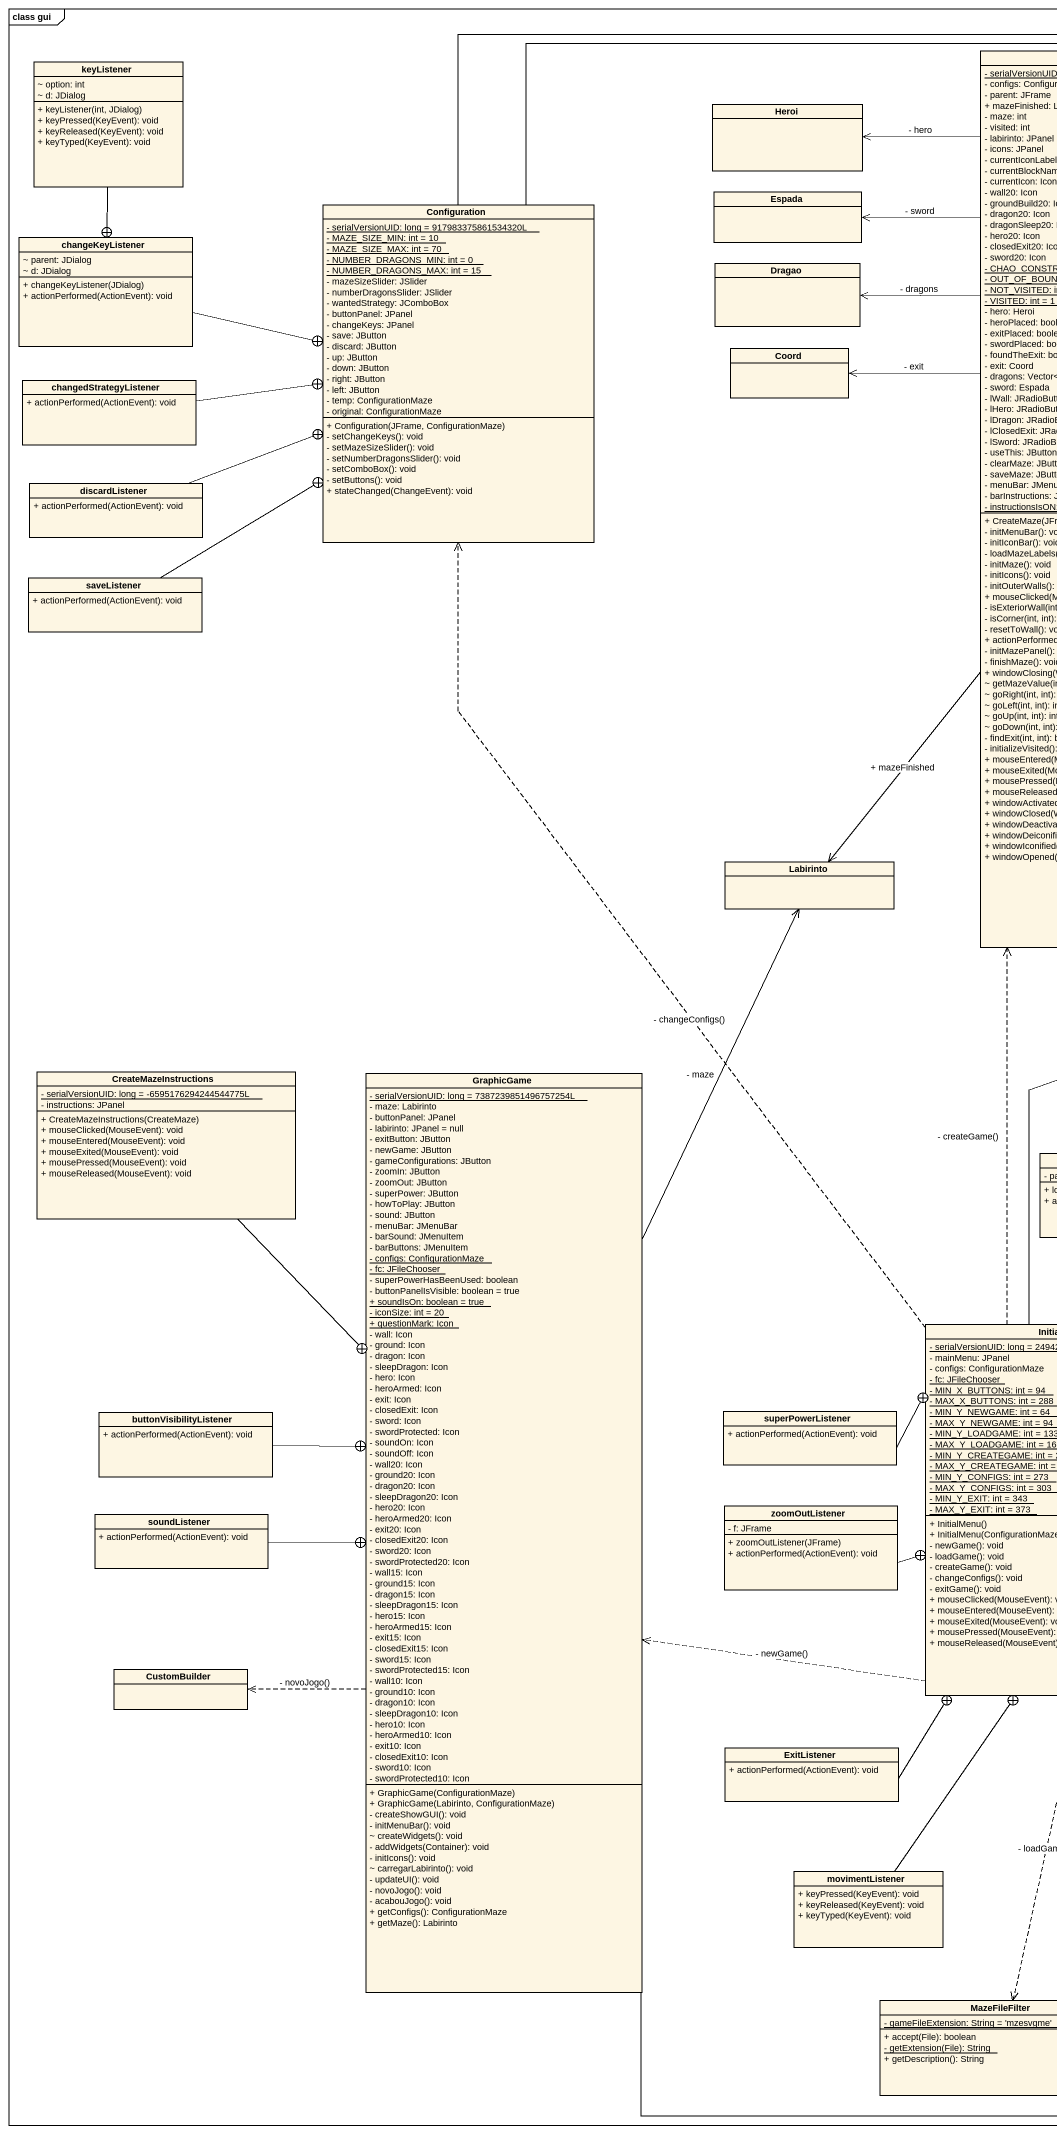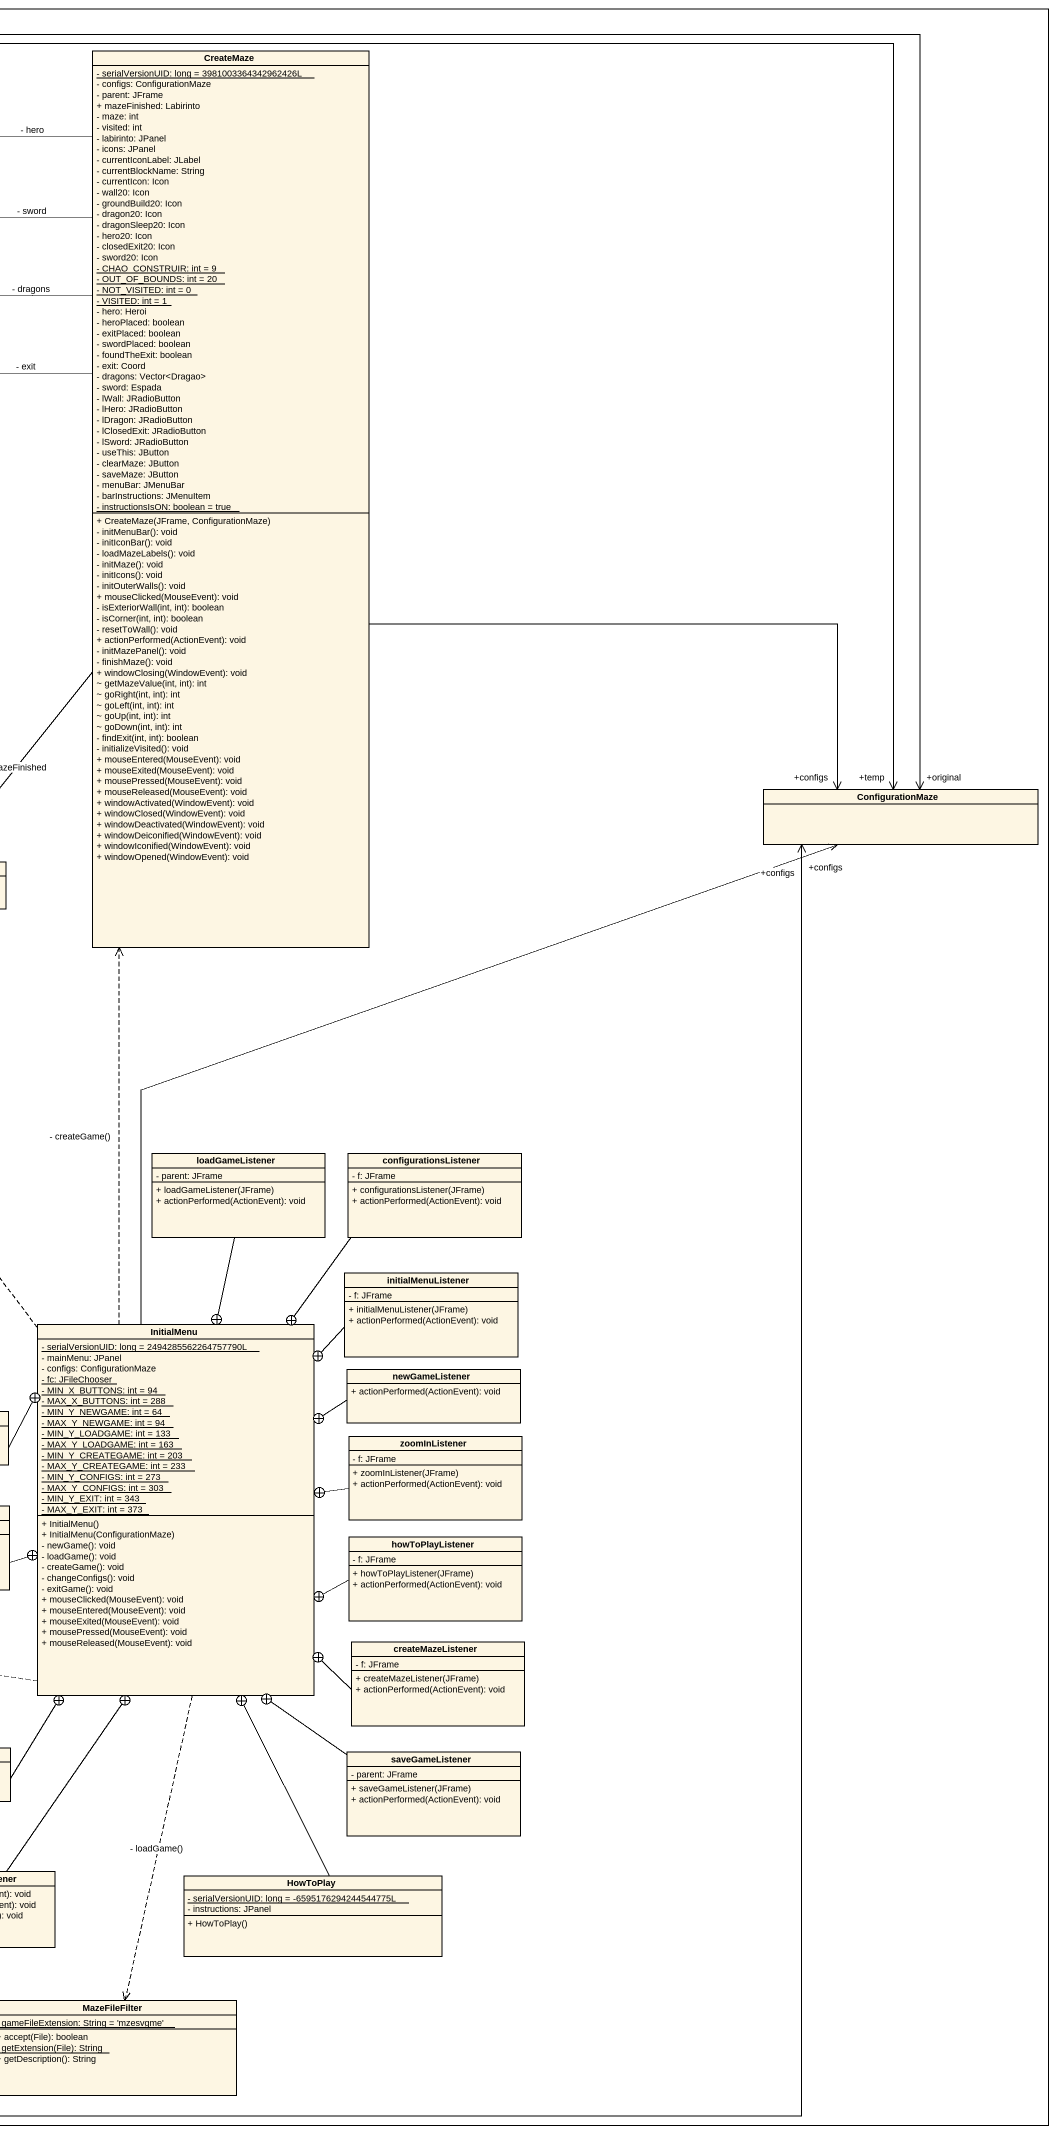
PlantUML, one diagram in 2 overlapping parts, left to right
@startuml
mainframe class gui
hide circle
hide empty members
skinparam classAttributeIconSize 0
class CreateMaze {
  {static} - serialVersionUID: long = 3981003364342962426L
  - configs: ConfigurationMaze
  - parent: JFrame
  + mazeFinished: Labirinto
  - maze: int
  - visited: int
  - labirinto: JPanel
  - icons: JPanel
  - currentIconLabel: JLabel
  - currentBlockName: String
  - currentIcon: Icon
  - wall20: Icon
  - groundBuild20: Icon
  - dragon20: Icon
  - dragonSleep20: Icon
  - hero20: Icon
  - closedExit20: Icon
  - sword20: Icon
  {static} - CHAO_CONSTRUIR: int = 9
  {static} - OUT_OF_BOUNDS: int = 20
  {static} - NOT_VISITED: int = 0
  {static} - VISITED: int = 1
  - hero: Heroi
  - heroPlaced: boolean
  - exitPlaced: boolean
  - swordPlaced: boolean
  - foundTheExit: boolean
  - exit: Coord
  - dragons: Vector<Dragao>
  - sword: Espada
  - lWall: JRadioButton
  - lHero: JRadioButton
  - lDragon: JRadioButton
  - lClosedExit: JRadioButton
  - lSword: JRadioButton
  - useThis: JButton
  - clearMaze: JButton
  - saveMaze: JButton
  - menuBar: JMenuBar
  - barInstructions: JMenuItem
  {static} - instructionsIsON: boolean = true
  + CreateMaze(JFrame, ConfigurationMaze)
  - initMenuBar(): void
  - initIconBar(): void
  - loadMazeLabels(): void
  - initMaze(): void
  - initIcons(): void
  - initOuterWalls(): void
  + mouseClicked(MouseEvent): void
  - isExteriorWall(int, int): boolean
  - isCorner(int, int): boolean
  - resetToWall(): void
  + actionPerformed(ActionEvent): void
  - initMazePanel(): void
  - finishMaze(): void
  + windowClosing(WindowEvent): void
  ~ getMazeValue(int, int): int
  ~ goRight(int, int): int
  ~ goLeft(int, int): int
  ~ goUp(int, int): int
  ~ goDown(int, int): int
  - findExit(int, int): boolean
  - initializeVisited(): void
  + mouseEntered(MouseEvent): void
  + mouseExited(MouseEvent): void
  + mousePressed(MouseEvent): void
  + mouseReleased(MouseEvent): void
  + windowActivated(WindowEvent): void
  + windowClosed(WindowEvent): void
  + windowDeactivated(WindowEvent): void
  + windowDeiconified(WindowEvent): void
  + windowIconified(WindowEvent): void
  + windowOpened(WindowEvent): void
}
class keyListener {
  ~ option: int
  ~ d: JDialog
  + keyListener(int, JDialog)
  + keyPressed(KeyEvent): void
  + keyReleased(KeyEvent): void
  + keyTyped(KeyEvent): void
}
class Heroi
class Configuration {
  {static} - serialVersionUID: long = 917983375861534320L
  {static} - MAZE_SIZE_MIN: int = 10
  {static} - MAZE_SIZE_MAX: int = 70
  {static} - NUMBER_DRAGONS_MIN: int = 0
  {static} - NUMBER_DRAGONS_MAX: int = 15
  - mazeSizeSlider: JSlider
  - numberDragonsSlider: JSlider
  - wantedStrategy: JComboBox
  - buttonPanel: JPanel
  - changeKeys: JPanel
  - save: JButton
  - discard: JButton
  - up: JButton
  - down: JButton
  - right: JButton
  - left: JButton
  - temp: ConfigurationMaze
  - original: ConfigurationMaze
  + Configuration(JFrame, ConfigurationMaze)
  - setChangeKeys(): void
  - setMazeSizeSlider(): void
  - setNumberDragonsSlider(): void
  - setComboBox(): void
  - setButtons(): void
  + stateChanged(ChangeEvent): void
}
class Espada
class changeKeyListener {
  ~ parent: JDialog
  ~ d: JDialog
  + changeKeyListener(JDialog)
  + actionPerformed(ActionEvent): void
}
class Dragao
class Coord
class changedStrategyListener {
  + actionPerformed(ActionEvent): void
}
class discardListener {
  + actionPerformed(ActionEvent): void
}
class saveListener {
  + actionPerformed(ActionEvent): void
}
class ConfigurationMaze
class Labirinto
class CreateMazeInstructions {
  {static} - serialVersionUID: long = -6595176294244544775L
  - instructions: JPanel
  + CreateMazeInstructions(CreateMaze)
  + mouseClicked(MouseEvent): void
  + mouseEntered(MouseEvent): void
  + mouseExited(MouseEvent): void
  + mousePressed(MouseEvent): void
  + mouseReleased(MouseEvent): void
}
class GraphicGame {
  {static} - serialVersionUID: long = 7387239851496757254L
  - maze: Labirinto
  - buttonPanel: JPanel
  - labirinto: JPanel = null
  - exitButton: JButton
  - newGame: JButton
  - gameConfigurations: JButton
  - zoomIn: JButton
  - zoomOut: JButton
  - superPower: JButton
  - howToPlay: JButton
  - sound: JButton
  - menuBar: JMenuBar
  - barSound: JMenuItem
  - barButtons: JMenuItem
  {static} - configs: ConfigurationMaze
  {static} - fc: JFileChooser
  - superPowerHasBeenUsed: boolean
  - buttonPanelIsVisible: boolean = true
  {static} + soundIsOn: boolean = true
  {static} - iconSize: int = 20
  {static} + questionMark: Icon
  - wall: Icon
  - ground: Icon
  - dragon: Icon
  - sleepDragon: Icon
  - hero: Icon
  - heroArmed: Icon
  - exit: Icon
  - closedExit: Icon
  - sword: Icon
  - swordProtected: Icon
  - soundOn: Icon
  - soundOff: Icon
  - wall20: Icon
  - ground20: Icon
  - dragon20: Icon
  - sleepDragon20: Icon
  - hero20: Icon
  - heroArmed20: Icon
  - exit20: Icon
  - closedExit20: Icon
  - sword20: Icon
  - swordProtected20: Icon
  - wall15: Icon
  - ground15: Icon
  - dragon15: Icon
  - sleepDragon15: Icon
  - hero15: Icon
  - heroArmed15: Icon
  - exit15: Icon
  - closedExit15: Icon
  - sword15: Icon
  - swordProtected15: Icon
  - wall10: Icon
  - ground10: Icon
  - dragon10: Icon
  - sleepDragon10: Icon
  - hero10: Icon
  - heroArmed10: Icon
  - exit10: Icon
  - closedExit10: Icon
  - sword10: Icon
  - swordProtected10: Icon
  + GraphicGame(ConfigurationMaze)
  + GraphicGame(Labirinto, ConfigurationMaze)
  - createShowGUI(): void
  - initMenuBar(): void
  ~ createWidgets(): void
  - addWidgets(Container): void
  - initIcons(): void
  ~ carregarLabirinto(): void
  - updateUI(): void
  - novoJogo(): void
  - acabouJogo(): void
  + getConfigs(): ConfigurationMaze
  + getMaze(): Labirinto
}
class loadGameListener {
  - parent: JFrame
  + loadGameListener(JFrame)
  + actionPerformed(ActionEvent): void
}
class configurationsListener {
  - f: JFrame
  + configurationsListener(JFrame)
  + actionPerformed(ActionEvent): void
}
class initialMenuListener {
  - f: JFrame
  + initialMenuListener(JFrame)
  + actionPerformed(ActionEvent): void
}
class InitialMenu {
  {static} - serialVersionUID: long = 2494285562264757790L
  - mainMenu: JPanel
  - configs: ConfigurationMaze
  {static} - fc: JFileChooser
  {static} - MIN_X_BUTTONS: int = 94
  {static} - MAX_X_BUTTONS: int = 288
  {static} - MIN_Y_NEWGAME: int = 64
  {static} - MAX_Y_NEWGAME: int = 94
  {static} - MIN_Y_LOADGAME: int = 133
  {static} - MAX_Y_LOADGAME: int = 163
  {static} - MIN_Y_CREATEGAME: int = 203
  {static} - MAX_Y_CREATEGAME: int = 233
  {static} - MIN_Y_CONFIGS: int = 273
  {static} - MAX_Y_CONFIGS: int = 303
  {static} - MIN_Y_EXIT: int = 343
  {static} - MAX_Y_EXIT: int = 373
  + InitialMenu()
  + InitialMenu(ConfigurationMaze)
  - newGame(): void
  - loadGame(): void
  - createGame(): void
  - changeConfigs(): void
  - exitGame(): void
  + mouseClicked(MouseEvent): void
  + mouseEntered(MouseEvent): void
  + mouseExited(MouseEvent): void
  + mousePressed(MouseEvent): void
  + mouseReleased(MouseEvent): void
}
class newGameListener {
  + actionPerformed(ActionEvent): void
}
class buttonVisibilityListener {
  + actionPerformed(ActionEvent): void
}
class superPowerListener {
  + actionPerformed(ActionEvent): void
}
class zoomInListener {
  - f: JFrame
  + zoomInListener(JFrame)
  + actionPerformed(ActionEvent): void
}
class soundListener {
  + actionPerformed(ActionEvent): void
}
class zoomOutListener {
  - f: JFrame
  + zoomOutListener(JFrame)
  + actionPerformed(ActionEvent): void
}
class howToPlayListener {
  - f: JFrame
  + howToPlayListener(JFrame)
  + actionPerformed(ActionEvent): void
}
class CustomBuilder
class createMazeListener {
  - f: JFrame
  + createMazeListener(JFrame)
  + actionPerformed(ActionEvent): void
}
class ExitListener {
  + actionPerformed(ActionEvent): void
}
class saveGameListener {
  - parent: JFrame
  + saveGameListener(JFrame)
  + actionPerformed(ActionEvent): void
}
class movimentListener {
  + keyPressed(KeyEvent): void
  + keyReleased(KeyEvent): void
  + keyTyped(KeyEvent): void
}
class HowToPlay {
  {static} - serialVersionUID: long = -6595176294244544775L
  - instructions: JPanel
  + HowToPlay()
}
class MazeFileFilter {
  {static} - gameFileExtension: String = 'mzesvgme'
  + accept(File): boolean
  {static} - getExtension(File): String
  + getDescription(): String
}
CreateMaze -up-> Heroi : - hero
CreateMaze -up-> Espada : - sword
CreateMaze -up-> Dragao : - dragons
CreateMaze -left-> Coord : - exit
CreateMaze -right-> "+configs" ConfigurationMaze
CreateMaze --> Labirinto : + mazeFinished
keyListener --+ changeKeyListener
Configuration -right-> "+temp" ConfigurationMaze
Configuration -right-> "+original" ConfigurationMaze
changeKeyListener -right-+ Configuration
changedStrategyListener -right-+ Configuration
discardListener -right-+ Configuration
saveListener -up-+ Configuration
CreateMazeInstructions --+ GraphicGame
GraphicGame -right-> "+configs" ConfigurationMaze
GraphicGame -up-> Labirinto : - maze
GraphicGame .left.> CustomBuilder : - novoJogo()
loadGameListener --+ InitialMenu
configurationsListener --+ InitialMenu
initialMenuListener --+ InitialMenu
InitialMenu .up.> CreateMaze : - createGame()
InitialMenu .up.> Configuration : - changeConfigs()
InitialMenu -up-> "+configs" ConfigurationMaze
InitialMenu .left.> GraphicGame : - newGame()
InitialMenu ..> MazeFileFilter : - loadGame()
newGameListener -left-+ InitialMenu
buttonVisibilityListener -right-+ GraphicGame
superPowerListener -right-+ InitialMenu
zoomInListener -left-+ InitialMenu
soundListener -right-+ GraphicGame
zoomOutListener -right-+ InitialMenu
howToPlayListener -left-+ InitialMenu
createMazeListener -up-+ InitialMenu
ExitListener -up-+ InitialMenu
saveGameListener -up-+ InitialMenu
movimentListener -up-+ InitialMenu
HowToPlay -up-+ InitialMenu
@enduml
